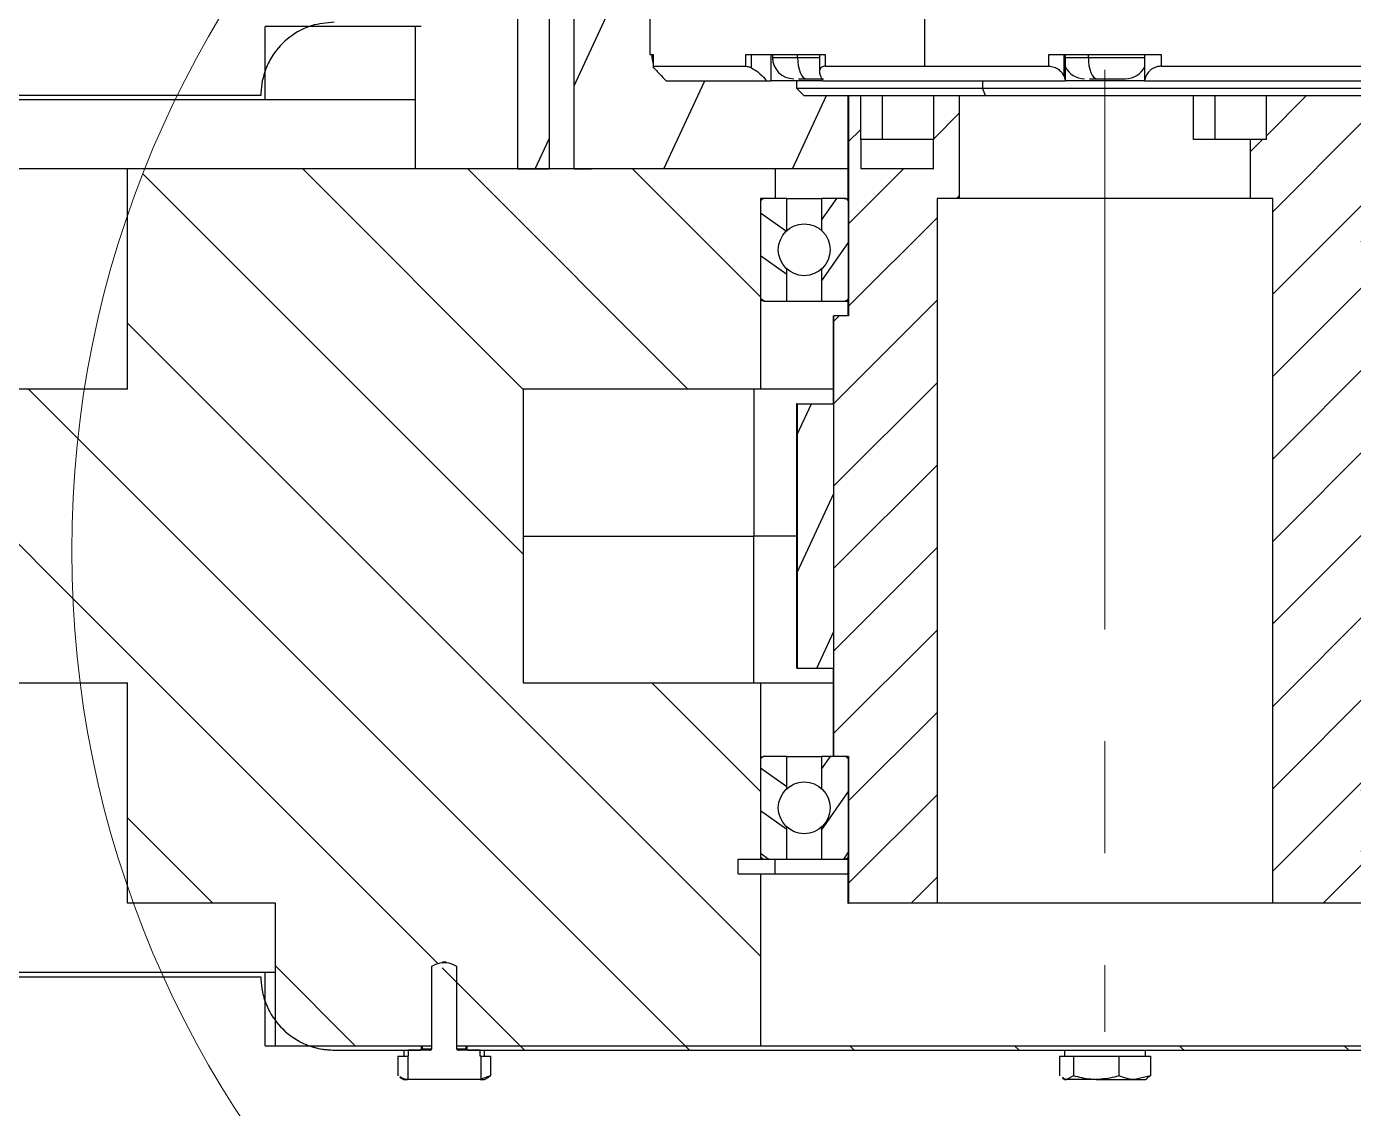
# Model space of a CAD drawing. Header units: millimetres. Extents: x 2 to 1187, y 2 to 839.
# Drawn here: x 305.02 to 341.16, y 383.83 to 413.3 of the extents above; entities that cross this region are included whole.
import ezdxf

# ---------------------------------------------------------------- set-up
doc = ezdxf.new("R2010")
doc.units = ezdxf.units.MM
doc.linetypes.add('CENTERX2', pattern=[20.32, 12.7, -2.54, 2.54, -2.54])
pattern_1 = [(135, (5.2902, -37.6748), (-2.245064, -2.245064), [])]
pattern_2 = [(45, (5.2902, -37.6748), (-1.122532, 1.122532), [])]
pattern_3 = [(145, (5.2902, -37.6748), (-0.5463316, -0.7802423), [])]

# ---------------------------------------------------------------- blocks, each defined once
blk = doc.blocks.new('*U53')
at = {"color": 0, "linetype": 'CENTERX2', "lineweight": 18, "ltscale": 1.2, "transparency": 16777216}
blk.add_line((0, 13.1), (0, -13.1), dxfattribs=at)

msp = doc.modelspace()

# ---------------------------------------------------------------- hatches: boundary and pattern name
h = msp.add_hatch()
h.set_pattern_fill('ANSI31', color=256, angle=20)
h.set_pattern_definition([(65, (5.2902, -37.6748), (-2.877527, 1.341813), [])])
edge = h.paths.add_edge_path()
edge.add_line((348.855946, 420.219205), (348.462604, 420.219205))
edge.add_line((348.462604, 420.219205), (346.672389, 420.219205))
edge.add_line((346.672389, 420.219205), (346.792389, 420.099205))
edge.add_line((346.792389, 420.099205), (346.792389, 414.539205))
edge.add_line((346.792389, 414.539205), (346.672389, 414.419205))
edge.add_line((346.672389, 414.419205), (346.792389, 414.419205))
edge.add_line((346.792389, 414.419205), (346.792389, 412.539205))
edge.add_line((346.792389, 412.539205), (346.732389, 412.539205))
edge.add_line((346.732389, 412.539205), (346.732389, 412.459205))
edge.add_line((346.732389, 412.459205), (346.721245, 412.346053))
edge.add_line((346.721245, 412.346053), (346.700889, 412.270664))
edge.add_line((346.700889, 412.270664), (346.700889, 412.208458))
edge.add_spline(control_points=[(346.697839, 412.219205), (346.69954, 412.217103), (346.703051, 412.212763), (346.680821, 412.18098), (346.64357, 412.135603), (346.578615, 412.062698), (346.477531, 411.955085), (346.388238, 411.864514), (346.343569, 411.819205)], knot_values=[0, 0, 0, 0, 0.121004313, 0.249823004, 0.367458128, 0.500028204, 0.749884152, 1, 1, 1, 1], degree=3, periodic=0)
edge.add_line((346.343569, 411.819205), (345.407251, 411.819205))
edge.add_line((345.407251, 411.819205), (343.607777, 411.819205))
edge.add_line((343.607777, 411.819205), (343.481548, 411.819205))
edge.add_line((343.481548, 411.819205), (342.792389, 411.819205))
edge.add_line((342.792389, 411.819205), (342.792389, 411.619205))
edge.add_line((342.792389, 411.619205), (342.592389, 411.419205))
edge.add_line((342.592389, 411.419205), (341.392389, 411.419205))
edge.add_line((341.392389, 411.419205), (341.392389, 409.419205))
edge.add_line((341.392389, 409.419205), (343.378667, 409.419205))
edge.add_line((343.378667, 409.419205), (348.855946, 409.419205))
edge.add_line((348.855946, 409.419205), (348.855946, 420.219205))
edge = h.paths.add_edge_path()
edge.add_line((325.406111, 409.419205), (327.392389, 409.419205))
edge.add_line((327.392389, 409.419205), (327.392389, 411.419205))
edge.add_line((327.392389, 411.419205), (326.192389, 411.419205))
edge.add_line((326.192389, 411.419205), (325.992389, 411.619205))
edge.add_line((325.992389, 411.619205), (325.992389, 411.819205))
edge.add_line((325.992389, 411.819205), (325.303231, 411.819205))
edge.add_line((325.303231, 411.819205), (325.177002, 411.819205))
edge.add_line((325.177002, 411.819205), (322.44121, 411.819205))
edge.add_spline(control_points=[(322.44121, 411.819205), (322.377913, 411.883658), (322.281444, 411.981889), (322.17271, 412.099138), (322.134828, 412.144158), (322.116727, 412.16567)], knot_values=[0, 0, 0, 0, 0.499087387, 0.760647222, 1, 1, 1, 1], degree=3, periodic=0)
edge.add_spline(control_points=[(322.116727, 412.16567), (322.105086, 412.180733), (322.081849, 412.210801), (322.085245, 412.216408), (322.086939, 412.219205)], knot_values=[0, 0, 0, 0, 0.500983859, 1, 1, 1, 1], degree=3, periodic=0)
edge.add_line((322.078002, 412.219205), (322.083889, 412.219205))
edge.add_line((322.083889, 412.219205), (322.083889, 412.270664))
edge.add_line((322.083889, 412.270664), (322.063534, 412.346053))
edge.add_line((322.063534, 412.346053), (322.052389, 412.459205))
edge.add_line((322.052389, 412.459205), (322.052389, 412.539205))
edge.add_line((322.052389, 412.539205), (321.992389, 412.539205))
edge.add_line((321.992389, 412.539205), (321.992389, 414.419205))
edge.add_line((321.992389, 414.419205), (322.112389, 414.419205))
edge.add_line((322.112389, 414.419205), (321.992389, 414.539205))
edge.add_line((321.992389, 414.539205), (321.992389, 420.099205))
edge.add_line((321.992389, 420.099205), (322.112389, 420.219205))
edge.add_line((322.112389, 420.219205), (321.27996, 420.219205))
edge.add_line((321.27996, 420.219205), (320.322174, 420.219205))
edge.add_line((320.322174, 420.219205), (319.928832, 420.219205))
edge.add_line((319.928832, 420.219205), (319.928832, 409.419205))
edge.add_line((319.928832, 409.419205), (325.406111, 409.419205))
h.paths.add_polyline_path([(318.400104, 409.419205), (319.255946, 409.419205), (319.255946, 420.219205), (318.645792, 420.219205), (318.400104, 420.219205)])
h.paths.add_polyline_path([(349.528832, 409.419205), (350.384675, 409.419205), (350.384675, 413.299205), (350.384675, 420.219205), (350.138987, 420.219205), (349.528832, 420.219205)])
h = msp.add_hatch()
h.set_pattern_fill('ANSI31', color=256, scale=0.5)
h.set_pattern_definition(pattern_2)
h.paths.add_polyline_path([(329.819295, 408.619204), (330.42336, 408.619204), (330.42336, 411.419205), (329.730413, 411.419205), (329.730413, 410.219205), (329.71745, 409.419204), (327.743376, 409.419204), (327.743376, 410.219205), (327.730413, 410.219205), (327.730413, 411.419205), (327.410041, 411.419205), (327.410041, 405.419204), (327.009084, 405.419204), (327.009084, 393.419205), (327.289742, 393.419205), (327.410041, 393.419204), (327.410041, 389.419204), (329.819295, 389.419204)])
h = msp.add_hatch()
h.set_pattern_fill('ANSI31', color=256, scale=0.5)
h.set_pattern_definition(pattern_2)
edge = h.paths.add_edge_path()
edge.add_line((341.775694, 405.419204), (341.374738, 405.419204))
edge.add_line((341.374738, 405.419204), (341.374738, 411.419205))
edge.add_line((341.374738, 411.419205), (338.792606, 411.419205))
edge.add_line((338.792606, 411.419205), (338.792606, 410.219205))
edge.add_line((338.792606, 410.219205), (338.361419, 410.219205))
edge.add_line((338.361419, 410.219205), (338.361419, 408.619204))
edge.add_line((338.361419, 408.619204), (338.965484, 408.619204))
edge.add_line((338.965484, 408.619204), (338.965484, 389.419204))
edge.add_line((338.965484, 389.419204), (341.374738, 389.419204))
edge.add_line((341.374738, 389.419204), (341.374738, 393.419204))
edge.add_line((341.374738, 393.419204), (341.494964, 393.419204))
edge.add_spline(control_points=[(341.494964, 393.419204), (341.494988, 393.419204), (341.495012, 393.419205), (341.495036, 393.419205)], knot_values=[0, 0, 0, 0, 0.000382835, 0.000382835, 0.000382835, 0.000382835], degree=3, periodic=0)
edge.add_line((341.495036, 393.419205), (341.775694, 393.419205))
edge.add_line((341.775694, 393.419205), (341.775694, 405.419204))
h = msp.add_hatch()
h.set_pattern_fill('ANSI31', color=256, angle=90)
h.set_pattern_definition(pattern_1)
edge = h.paths.add_edge_path()
edge.add_line((318.543972, 403.419205), (325.005527, 403.419205))
edge.add_line((325.005527, 403.419205), (325.005526, 408.619205))
edge.add_line((325.005526, 408.619205), (325.406111, 408.619205))
edge.add_line((325.406111, 408.619205), (325.406111, 409.419205))
edge.add_line((325.406111, 409.419205), (308.237923, 409.419205))
edge.add_arc((334.392389, 399.019204), 28.146335, 158.3153676, 161.1134258)
edge.add_line((307.761419, 408.130052), (307.761419, 403.419205))
edge.add_line((307.761419, 403.419205), (306.592099, 403.419205))
edge.add_arc((334.392389, 399.019204), 28.146335, 171.0062974, 180)
edge.add_arc((334.392389, 399.019204), 28.146335, 180, 187.3484275)
edge.add_line((306.477229, 395.419205), (307.761419, 395.419205))
edge.add_line((307.761419, 395.419205), (307.761419, 389.908355))
edge.add_arc((334.392389, 399.019204), 28.146335, 198.8865749, 199.9423557)
edge.add_line((307.933815, 389.419205), (311.79785, 389.419205))
edge.add_line((311.79785, 389.419205), (311.79785, 386.219471))
edge.add_spline(control_points=[(311.79785, 386.219471), (311.823645, 386.184951), (311.990875, 385.975746), (312.290735, 385.727952), (312.601327, 385.579551), (312.710567, 385.539205)], knot_values=[0.40979434, 0.40979434, 0.40979434, 0.40979434, 0.450932041, 0.665431284, 0.776345126, 0.776345126, 0.776345126, 0.776345126], degree=3, periodic=0)
edge.add_line((312.710567, 385.539205), (316.037686, 385.539205))
edge.add_spline(control_points=[(316.335875, 385.649205), (316.278174, 385.636953), (316.180066, 385.61612), (316.091986, 385.569009), (316.055947, 385.548983)], knot_values=[0, 0, 0, 0, 0.551302362, 0.937374149, 0.937374149, 0.937374149, 0.937374149], degree=3, periodic=0)
edge.add_line((316.055947, 385.548983), (316.055947, 387.707005))
edge.add_spline(control_points=[(316.055947, 387.707005), (316.130015, 387.744069), (316.219937, 387.789066), (316.318379, 387.805044), (316.335875, 387.806962)], knot_values=[0, 0, 0, 0, 0.346500869, 0.420665465, 0.420665465, 0.420665465, 0.420665465], degree=3, periodic=0)
edge.add_spline(control_points=[(316.448903, 387.806958), (316.411392, 387.811055), (316.373312, 387.811066), (316.335875, 387.806962)], knot_values=[0.420665465, 0.420665465, 0.420665465, 0.420665465, 0.579350974, 0.579350974, 0.579350974, 0.579350974], degree=3, periodic=0)
edge.add_line((316.335875, 387.806962), (316.335875, 388.638775))
edge.add_line((316.335875, 388.638775), (316.448903, 388.638775))
edge.add_line((316.448903, 388.638775), (316.448903, 387.806958))
edge.add_spline(control_points=[(316.448903, 387.806958), (316.411392, 387.811055), (316.373312, 387.811066), (316.335875, 387.806962)], knot_values=[0.420665465, 0.420665465, 0.420665465, 0.420665465, 0.579350974, 0.579350974, 0.579350974, 0.579350974], degree=3, periodic=0)
edge.add_line((316.335875, 387.806962), (316.335875, 385.649205))
edge.add_spline(control_points=[(316.335875, 385.649205), (316.278174, 385.636953), (316.180066, 385.61612), (316.091986, 385.569009), (316.055947, 385.548983)], knot_values=[0, 0, 0, 0, 0.551302362, 0.937374149, 0.937374149, 0.937374149, 0.937374149], degree=3, periodic=0)
edge.add_line((316.055947, 385.548983), (316.055947, 385.459205))
edge.add_spline(control_points=[(316.055947, 385.459205), (316.055745, 385.456972), (316.055275, 385.451765), (316.050668, 385.443112), (316.041299, 385.433894), (316.023132, 385.423922), (316.004494, 385.419579), (315.991449, 385.419266), (315.988912, 385.419205)], knot_values=[0, 0, 0, 0, 0.078781259, 0.18365009, 0.33797717, 0.538202639, 0.910203355, 1, 1, 1, 1], degree=3, periodic=0)
edge.add_line((315.988912, 385.419205), (315.410965, 385.419205))
edge.add_line((315.410965, 385.419205), (315.410965, 385.259205))
edge.add_line((315.410965, 385.259205), (315.409639, 384.619888))
edge.add_line((315.409639, 384.619888), (315.410965, 384.619205))
edge.add_line((315.410965, 384.619205), (317.373814, 384.619205))
edge.add_line((317.373814, 384.619205), (317.390484, 384.627807))
edge.add_line((317.390484, 384.627807), (317.390484, 385.259205))
edge.add_line((317.390484, 385.259205), (317.373814, 385.259205))
edge.add_line((317.373814, 385.259205), (317.373814, 385.419205))
edge.add_line((317.373814, 385.419205), (351.752629, 385.419205))
edge.add_line((351.752629, 385.419205), (351.792389, 385.450491))
edge.add_line((351.792389, 385.450491), (351.792389, 385.539205))
edge.add_line((351.792389, 385.539205), (343.779252, 385.539205))
edge.add_line((343.779252, 385.539205), (325.005527, 385.539205))
edge.add_line((325.005527, 385.539205), (325.005527, 390.219205))
edge.add_line((325.005527, 390.219205), (324.404737, 390.219205))
edge.add_line((324.404737, 390.219205), (324.404737, 390.619205))
edge.add_line((324.404737, 390.619205), (325.005527, 390.619205))
edge.add_line((325.005527, 390.619205), (325.005527, 395.419205))
edge.add_line((325.005527, 395.419205), (318.543972, 395.419205))
edge.add_line((318.543972, 395.419205), (318.543972, 403.419205))
h = msp.add_hatch()
h.set_pattern_fill('ANSI31', color=256, scale=0.3, angle=100)
h.set_pattern_definition(pattern_3)
edge = h.paths.add_edge_path()
edge.add_line((325.726618, 407.742369), (325.726618, 408.619205))
edge.add_line((325.726618, 408.619205), (325.125697, 408.619205))
edge.add_spline(control_points=[(325.125697, 408.619205), (325.116458, 408.618574), (325.09373, 408.61702), (325.059691, 408.60213), (325.029436, 408.57465), (325.009309, 408.538827), (325.006773, 408.512267), (325.005526, 408.499205)], knot_values=[0, 0, 0, 0, 0.14735042, 0.362488809, 0.57749201, 0.7922244, 1, 1, 1, 1], degree=3, periodic=0)
edge.add_line((325.005526, 408.499205), (325.005526, 405.939205))
edge.add_spline(control_points=[(325.005526, 405.939205), (325.006802, 405.925989), (325.009379, 405.899302), (325.029677, 405.863473), (325.059932, 405.836139), (325.09388, 405.821366), (325.116519, 405.819828), (325.125697, 405.819205)], knot_values=[0, 0, 0, 0, 0.210210867, 0.424470872, 0.638905029, 0.853623757, 1, 1, 1, 1], degree=3, periodic=0)
edge.add_line((325.125697, 405.819205), (325.726618, 405.819205))
edge.add_line((325.726618, 405.819205), (325.726618, 406.696042))
edge.add_arc((326.19994, 407.219205), 0.705502, 180, 227.8634108, ccw=False)
edge.add_arc((326.19994, 407.219205), 0.705502, 132.1365899, 180, ccw=False)
h = msp.add_hatch()
h.set_pattern_fill('ANSI31', color=256, scale=0.3, angle=100)
h.set_pattern_definition(pattern_3)
edge = h.paths.add_edge_path()
edge.add_line((325.726618, 392.542369), (325.726618, 393.419205))
edge.add_line((325.726618, 393.419205), (325.125697, 393.419205))
edge.add_spline(control_points=[(325.125697, 393.419205), (325.123132, 393.419153), (325.107102, 393.41883), (325.077776, 393.411714), (325.043118, 393.38956), (325.017935, 393.357143), (325.006751, 393.325105), (325.005821, 393.305435), (325.005527, 393.299205)], knot_values=[0, 0, 0, 0, 0.040963389, 0.256069426, 0.471135246, 0.685984839, 0.900538675, 1, 1, 1, 1], degree=3, periodic=0)
edge.add_line((325.005527, 393.299205), (325.005527, 390.739205))
edge.add_spline(control_points=[(325.005527, 390.739205), (325.00649, 390.727759), (325.008584, 390.702859), (325.02641, 390.667781), (325.055439, 390.639153), (325.090325, 390.622045), (325.114748, 390.620084), (325.125697, 390.619205)], knot_values=[0, 0, 0, 0, 0.182277411, 0.396539242, 0.610917807, 0.825572748, 1, 1, 1, 1], degree=3, periodic=0)
edge.add_line((325.125697, 390.619205), (325.406111, 390.619205))
edge.add_line((325.406111, 390.619205), (325.726618, 390.619205))
edge.add_line((325.726618, 390.619205), (325.726618, 391.496042))
edge.add_arc((326.199504, 392.019205), 0.70521, 180, 227.8896775, ccw=False)
edge.add_arc((326.199504, 392.019205), 0.70521, 132.1103233, 180, ccw=False)
edge = h.paths.add_edge_path()
edge.add_spline(control_points=[(343.779252, 393.299205), (343.778289, 393.310651), (343.776194, 393.335551), (343.758369, 393.370629), (343.72934, 393.399257), (343.694454, 393.416365), (343.670031, 393.418326), (343.659082, 393.419205)], knot_values=[0, 0, 0, 0, 0.182277411, 0.396539242, 0.610917807, 0.825572748, 1, 1, 1, 1], degree=3, periodic=0)
edge.add_line((343.659082, 393.419205), (343.058161, 393.419205))
edge.add_line((343.058161, 393.419205), (343.058161, 392.542369))
edge.add_arc((342.577274, 392.019205), 0.7106, 0, 47.4111016, ccw=False)
edge.add_arc((342.577274, 392.019205), 0.7106, -47.4111008, 0, ccw=False)
edge.add_line((343.058161, 391.496042), (343.058161, 390.619205))
edge.add_line((343.058161, 390.619205), (343.659082, 390.619205))
edge.add_spline(control_points=[(343.659082, 390.619205), (343.661646, 390.619257), (343.677676, 390.619581), (343.707003, 390.626697), (343.741661, 390.64885), (343.766844, 390.681267), (343.778028, 390.713305), (343.778958, 390.732975), (343.779252, 390.739205)], knot_values=[0, 0, 0, 0, 0.040963389, 0.256069426, 0.471135246, 0.685984839, 0.900538675, 1, 1, 1, 1], degree=3, periodic=0)
edge.add_line((343.779252, 390.739205), (343.779252, 393.299205))
edge = h.paths.add_edge_path()
edge.add_spline(control_points=[(343.779252, 408.499205), (343.779251, 408.49961), (343.779205, 408.513427), (343.775127, 408.535792), (343.759651, 408.567634), (343.735772, 408.594564), (343.699887, 408.61452), (343.672699, 408.619196), (343.659164, 408.619205), (343.659082, 408.619205)], knot_values=[0, 0, 0, 0, 0.00646404, 0.220726391, 0.354381544, 0.569088887, 0.783787391, 0.998697707, 1, 1, 1, 1], degree=3, periodic=0)
edge.add_line((343.659082, 408.619205), (343.378667, 408.619205))
edge.add_line((343.378667, 408.619205), (343.058161, 408.619205))
edge.add_line((343.058161, 408.619205), (343.058161, 407.742369))
edge.add_spline(control_points=[(343.058161, 407.742369), (343.06677, 407.734229), (343.111699, 407.691751), (343.200077, 407.580134), (343.28311, 407.384234), (343.297966, 407.141896), (343.231828, 406.90878), (343.132328, 406.766087), (343.066396, 406.70382), (343.058161, 406.696042)], knot_values=[0, 0, 0, 0, 0.030329124, 0.158265499, 0.361477045, 0.564693323, 0.767817939, 0.970998237, 1, 1, 1, 1], degree=3, periodic=0)
edge.add_line((343.058161, 406.696042), (343.058161, 405.819205))
edge.add_line((343.058161, 405.819205), (343.659082, 405.819205))
edge.add_spline(control_points=[(343.659082, 405.819205), (343.660872, 405.819231), (343.676128, 405.819448), (343.704813, 405.825783), (343.739904, 405.84726), (343.76247, 405.875283), (343.776437, 405.906596), (343.77821, 405.92713), (343.779252, 405.939205)], knot_values=[0, 0, 0, 0, 0.028594626, 0.243665133, 0.458706994, 0.673540688, 0.808028017, 1, 1, 1, 1], degree=3, periodic=0)
edge.add_line((343.779252, 405.939205), (343.779252, 408.499205))
h = msp.add_hatch()
h.set_pattern_fill('ANSI31', color=256, scale=0.3, angle=10)
h.set_pattern_definition([(55, (5.2902, -37.6748), (-0.7802423, 0.5463316), [])])
edge = h.paths.add_edge_path()
edge.add_spline(control_points=[(327.410041, 408.499205), (327.409687, 408.506124), (327.408908, 408.521397), (327.402651, 408.542567), (327.395854, 408.556044), (327.392389, 408.561719)], knot_values=[0, 0, 0, 0, 0.11023435, 0.24333571, 0.348890546, 0.348890546, 0.348890546, 0.348890546], degree=3, periodic=0)
edge.add_spline(control_points=[(327.392389, 408.561719), (327.388819, 408.567566), (327.376766, 408.584032), (327.350079, 408.605548), (327.317434, 408.617732), (327.296854, 408.618827), (327.289742, 408.619205)], knot_values=[0.348890546, 0.348890546, 0.348890546, 0.348890546, 0.457650135, 0.671949246, 0.886628747, 1, 1, 1, 1], degree=3, periodic=0)
edge.add_line((327.289742, 408.619205), (326.688391, 408.619205))
edge.add_line((326.688391, 408.619205), (326.672389, 408.619205))
edge.add_line((326.672389, 408.619205), (326.672389, 407.743156))
edge.add_arc((326.19994, 407.219205), 0.705502, 0, 47.9588332, ccw=False)
edge.add_arc((326.19994, 407.219205), 0.705502, -47.9588325, 0, ccw=False)
edge.add_line((326.672389, 406.695254), (326.672389, 405.819205))
edge.add_line((326.672389, 405.819205), (326.688391, 405.819205))
edge.add_line((326.688391, 405.819205), (327.289742, 405.819205))
edge.add_spline(control_points=[(327.289742, 405.819205), (327.295646, 405.819469), (327.315051, 405.820335), (327.346963, 405.831132), (327.375235, 405.852639), (327.388232, 405.869902), (327.392389, 405.876701)], knot_values=[0, 0, 0, 0, 0.094159238, 0.30946085, 0.524638026, 0.651129442, 0.651129442, 0.651129442, 0.651129442], degree=3, periodic=0)
edge.add_spline(control_points=[(327.392389, 405.876701), (327.39529, 405.881445), (327.401801, 405.893908), (327.40863, 405.914911), (327.40958, 405.931275), (327.410041, 405.939205)], knot_values=[0.651129442, 0.651129442, 0.651129442, 0.651129442, 0.739399062, 0.873704112, 1, 1, 1, 1], degree=3, periodic=0)
edge.add_line((327.410041, 405.939205), (327.410041, 408.499205))
edge = h.paths.add_edge_path()
edge.add_spline(control_points=[(327.410041, 393.299205), (327.409079, 393.310639), (327.40723, 393.332605), (327.398002, 393.35291), (327.392389, 393.361899)], knot_values=[0, 0, 0, 0, 0.181987584, 0.349623294, 0.349623294, 0.349623294, 0.349623294], degree=3, periodic=0)
edge.add_spline(control_points=[(327.392389, 393.361899), (327.390839, 393.364382), (327.381609, 393.37803), (327.360162, 393.399191), (327.325241, 393.416344), (327.30076, 393.418318), (327.28976, 393.419204)], knot_values=[0.349623294, 0.349623294, 0.349623294, 0.349623294, 0.395939279, 0.610105234, 0.824768718, 0.999905639, 0.999905639, 0.999905639, 0.999905639], degree=3, periodic=0)
edge.add_line((327.28976, 393.419204), (327.009084, 393.419204))
edge.add_line((327.009084, 393.419204), (326.688391, 393.419205))
edge.add_line((326.688391, 393.419205), (326.672389, 393.419205))
edge.add_line((326.672389, 393.419205), (326.672389, 392.542369))
edge.add_arc((326.199504, 392.019205), 0.70521, 0, 47.8896775, ccw=False)
edge.add_arc((326.199504, 392.019205), 0.70521, -47.8896767, 0, ccw=False)
edge.add_line((326.672389, 391.496042), (326.672389, 390.619205))
edge.add_line((326.672389, 390.619205), (326.688391, 390.619205))
edge.add_line((326.688391, 390.619205), (327.289742, 390.619205))
edge.add_spline(control_points=[(327.289742, 390.619205), (327.292274, 390.619256), (327.308298, 390.619574), (327.33765, 390.626665), (327.370504, 390.647624), (327.386445, 390.666998), (327.392389, 390.676665)], knot_values=[0, 0, 0, 0, 0.040424929, 0.255830057, 0.471196662, 0.651185786, 0.651185786, 0.651185786, 0.651185786], degree=3, periodic=0)
edge.add_spline(control_points=[(327.392389, 390.676665), (327.393546, 390.678546), (327.401431, 390.692174), (327.408817, 390.713315), (327.409746, 390.732982), (327.410041, 390.739205)], knot_values=[0.651185786, 0.651185786, 0.651185786, 0.651185786, 0.686206885, 0.900696553, 1, 1, 1, 1], degree=3, periodic=0)
edge.add_line((327.410041, 390.739205), (327.410041, 393.299205))
edge = h.paths.add_edge_path()
edge.add_line((342.096388, 393.419205), (341.775694, 393.419205))
edge.add_line((341.775694, 393.419205), (341.775694, 393.419204))
edge.add_line((341.775694, 393.419204), (341.494964, 393.419204))
edge.add_spline(control_points=[(341.494964, 393.419204), (341.492456, 393.419154), (341.476457, 393.41883), (341.447129, 393.411746), (341.414275, 393.390786), (341.398333, 393.371412), (341.392389, 393.361746)], knot_values=[0.000382835, 0.000382835, 0.000382835, 0.000382835, 0.040424929, 0.255830057, 0.471196662, 0.651185786, 0.651185786, 0.651185786, 0.651185786], degree=3, periodic=0)
edge.add_spline(control_points=[(341.392389, 393.361746), (341.391233, 393.359865), (341.383347, 393.346236), (341.375962, 393.325095), (341.375032, 393.305429), (341.374738, 393.299205)], knot_values=[0.651185786, 0.651185786, 0.651185786, 0.651185786, 0.686206885, 0.900696553, 1, 1, 1, 1], degree=3, periodic=0)
edge.add_line((341.374738, 393.299205), (341.374738, 390.739205))
edge.add_spline(control_points=[(341.374738, 390.739205), (341.3757, 390.727772), (341.377548, 390.705806), (341.386777, 390.685501), (341.392389, 390.676512)], knot_values=[0, 0, 0, 0, 0.181987584, 0.349623294, 0.349623294, 0.349623294, 0.349623294], degree=3, periodic=0)
edge.add_spline(control_points=[(341.392389, 390.676512), (341.39394, 390.674028), (341.40317, 390.660381), (341.424616, 390.63922), (341.459543, 390.622063), (341.484031, 390.620091), (341.495036, 390.619205)], knot_values=[0.349623294, 0.349623294, 0.349623294, 0.349623294, 0.395939278, 0.610105234, 0.824768718, 1, 1, 1, 1], degree=3, periodic=0)
edge.add_line((341.495036, 390.619205), (342.096388, 390.619205))
edge.add_line((342.096388, 390.619205), (342.096388, 391.496042))
edge.add_arc((342.577274, 392.019205), 0.7106, 180, 227.4111016, ccw=False)
edge.add_arc((342.577274, 392.019205), 0.7106, 132.5888992, 180, ccw=False)
edge.add_line((342.096388, 392.542369), (342.096388, 393.419205))
edge = h.paths.add_edge_path()
edge.add_line((342.096388, 408.619205), (341.495036, 408.619205))
edge.add_spline(control_points=[(341.495036, 408.619205), (341.494419, 408.619202), (341.480311, 408.619132), (341.457558, 408.614847), (341.425584, 408.599078), (341.405534, 408.580921), (341.394886, 408.565976), (341.392389, 408.561982)], knot_values=[0, 0, 0, 0, 0.009853277, 0.225250954, 0.360858921, 0.575480461, 0.649980713, 0.649980713, 0.649980713, 0.649980713], degree=3, periodic=0)
edge.add_spline(control_points=[(341.392389, 408.561982), (341.387693, 408.554469), (341.378143, 408.534436), (341.376014, 408.512412), (341.374738, 408.499205)], knot_values=[0.649980713, 0.649980713, 0.649980713, 0.649980713, 0.790117649, 1, 1, 1, 1], degree=3, periodic=0)
edge.add_line((341.374738, 408.499205), (341.374738, 405.939205))
edge.add_spline(control_points=[(341.374738, 405.939205), (341.37571, 405.927714), (341.377569, 405.905739), (341.386801, 405.885468), (341.392389, 405.876515)], knot_values=[0, 0, 0, 0, 0.182795403, 0.349568909, 0.349568909, 0.349568909, 0.349568909], degree=3, periodic=0)
edge.add_spline(control_points=[(341.392389, 405.876515), (341.393966, 405.87399), (341.403239, 405.860288), (341.421133, 405.842578), (341.452224, 405.825458), (341.476519, 405.81957), (341.492522, 405.819255), (341.495036, 405.819205)], knot_values=[0.349568909, 0.349568909, 0.349568909, 0.349568909, 0.396620746, 0.610728048, 0.744544264, 0.9598696, 1, 1, 1, 1], degree=3, periodic=0)
edge.add_line((341.495036, 405.819205), (342.096388, 405.819205))
edge.add_line((342.096388, 405.819205), (342.096388, 406.696042))
edge.add_spline(control_points=[(342.096388, 406.696042), (342.057814, 406.73665), (341.964214, 406.835185), (341.876279, 407.037245), (341.854443, 407.278477), (341.90801, 407.483709), (341.995501, 407.638538), (342.063214, 407.708227), (342.096388, 407.742369)], knot_values=[0, 0, 0, 0, 0.142686762, 0.346228369, 0.549360931, 0.752257612, 0.878626598, 1, 1, 1, 1], degree=3, periodic=0)
edge.add_line((342.096388, 407.742369), (342.096388, 408.619205))
h = msp.add_hatch()
h.set_pattern_fill('ANSI31', color=256, angle=90)
h.set_pattern_definition(pattern_1)
h.paths.add_polyline_path([(306.477229, 395.419205, -0.032074556), (306.246055, 399.019204, -0.039262587), (306.592099, 403.419205), (161.638976, 403.419204, -0.036457673), (161.931026, 399.419204, -0.03645767), (161.638976, 395.419204)])
h.paths.add_polyline_path([(173.27282, 353.572761), (191.605092, 353.572761), (191.605092, 380.689596), (173.27282, 380.689596)], flags=9)
h = msp.add_hatch()
h.set_pattern_fill('ANSI31', color=256, scale=0.5, angle=20)
h.set_pattern_definition([(65, (5.2902, -37.6748), (-1.4387636, 0.6709065), [])])
h.paths.add_polyline_path([(326.007093, 395.819205), (327.009084, 395.819205), (327.009084, 403.019205), (326.007093, 403.019205)])

# ---------------------------------------------------------------- linework, layer by layer
at = {"color": 7, "linetype": 'Continuous', "lineweight": 25}
for p, q in [((318.392389, 420.219205), (318.392389, 409.419205)), ((318.400104, 409.419205), (318.400104, 420.219205)), ((319.255946, 420.209205), (319.255946, 409.419205)), ((319.928832, 409.419205), (319.928832, 420.209205)), ((321.992389, 414.419205), (321.992389, 412.539205)), ((329.472071, 414.419205), (329.472071, 412.219205)), ((311.517783, 411.299205), (311.517783, 413.299205)), ((315.765338, 413.299205), (311.517783, 413.299205)), ((315.611557, 409.419205), (315.611557, 413.299205)), ((321.992389, 412.539205), (322.086939, 412.539205)), ((322.052389, 412.539205), (322.052389, 412.459205)), ((322.052389, 412.459205), (322.083889, 412.459205)), ((322.083889, 412.539205), (322.083889, 412.163284)), ((322.086939, 412.539205), (322.086939, 412.219205)), ((324.610405, 412.539205), (326.77184, 412.539205)), ((324.610405, 412.219205), (324.610405, 412.539205)), ((324.767233, 412.171552), (324.767233, 412.539205)), ((325.303231, 411.819205), (325.303231, 412.539205)), ((325.332793, 412.539205), (325.332793, 412.459205)), ((325.332793, 412.459205), (326.020441, 412.459205)), ((326.020441, 412.459205), (326.020441, 412.539205)), ((326.020441, 412.459205), (326.617664, 412.459205)), ((326.617664, 412.539205), (326.617664, 412.06615)), ((326.77184, 412.539205), (326.77184, 412.219205)), ((332.864024, 412.539205), (335.920755, 412.539205)), ((332.864024, 412.219205), (332.864024, 412.539205)), ((333.280488, 411.937543), (333.280488, 412.539205)), ((333.313326, 411.819205), (333.313326, 412.539205)), ((333.313326, 412.459205), (333.940037, 412.459205)), ((333.940037, 412.459205), (333.940037, 412.539205)), ((333.940037, 412.459205), (335.471452, 412.459205)), ((335.471452, 412.539205), (335.471452, 411.819205)), ((335.920755, 412.539205), (335.920755, 412.219205)), ((322.086939, 412.219205), (324.610405, 412.219205)), ((326.77184, 412.219205), (329.472071, 412.219205)), ((329.472071, 412.219205), (332.864024, 412.219205)), ((335.920755, 412.219205), (342.012939, 412.219205)), ((322.44121, 411.819205), (325.177002, 411.819205)), ((325.177002, 411.819205), (325.303231, 411.819205)), ((326.71123, 411.819205), (325.303231, 411.819205)), ((325.992389, 411.819205), (325.992389, 411.619205)), ((326.706257, 411.819205), (333.311043, 411.819205)), ((331.05927, 411.819205), (331.05927, 411.619205)), ((333.313326, 411.819205), (333.311043, 411.819205)), ((334.884421, 411.819205), (333.313326, 411.819205)), ((335.473736, 411.819205), (334.884421, 411.819205)), ((335.473736, 411.819205), (335.471452, 411.819205)), ((335.473736, 411.819205), (342.078522, 411.819205)), ((311.397755, 411.419205), (159.387453, 411.419204)), ((325.992389, 411.619205), (326.192389, 411.419205)), ((325.992389, 411.619205), (331.05927, 411.619205)), ((326.192389, 411.419205), (331.13863, 411.419205)), ((327.392389, 411.419204), (327.392389, 408.558528)), ((327.410041, 411.419204), (327.410041, 405.419204)), ((327.730413, 411.419205), (327.730413, 410.219205)), ((328.333613, 410.219205), (328.333613, 411.419205)), ((329.730413, 410.219205), (329.730413, 411.419205)), ((330.42336, 411.419204), (330.42336, 408.619204)), ((331.13863, 411.419205), (331.05927, 411.619205)), ((331.05927, 411.619205), (342.792389, 411.619205)), ((331.13863, 411.419205), (342.592389, 411.419205)), ((336.792606, 411.419205), (336.792606, 410.219205)), ((337.395806, 410.219205), (337.395806, 411.419205)), ((338.792606, 410.219205), (338.792606, 411.419205)), ((311.517783, 411.299205), (159.267429, 411.299204)), ((315.611557, 411.299205), (311.517783, 411.299205)), ((328.333613, 410.219205), (327.730413, 410.219205)), ((327.743376, 410.219205), (327.743376, 409.419204)), ((329.730413, 410.219205), (328.333613, 410.219205)), ((329.71745, 409.419204), (329.71745, 410.219205)), ((337.395806, 410.219205), (336.792606, 410.219205)), ((338.792606, 410.219205), (337.395806, 410.219205)), ((338.361419, 408.619204), (338.361419, 410.219205)), ((307.761419, 409.419205), (303.792389, 409.419205)), ((307.761419, 403.419205), (307.761419, 409.419205)), ((325.406111, 409.419205), (307.761419, 409.419205)), ((318.400104, 409.419205), (319.255946, 409.419205)), ((319.928832, 409.419205), (320.401207, 409.419205)), ((325.406111, 409.419205), (325.406111, 408.619205)), ((327.392389, 409.419205), (325.406111, 409.419205)), ((329.71745, 409.419204), (327.743376, 409.419204)), ((325.406111, 408.619205), (325.005526, 408.619205)), ((325.005526, 408.619205), (325.005527, 403.419205)), ((325.005526, 408.499205), (325.005526, 405.939205)), ((325.726618, 408.619205), (325.125697, 408.619205)), ((325.726618, 407.742369), (325.726618, 408.619205)), ((325.726618, 408.619205), (326.672389, 408.619205)), ((326.672389, 408.619205), (326.672389, 407.743156)), ((326.688391, 408.619205), (326.672389, 408.619205)), ((327.289742, 408.619205), (326.688391, 408.619205)), ((327.289742, 408.619205), (327.392389, 408.619205)), ((327.410041, 405.939205), (327.410041, 408.499205)), ((330.42336, 408.619204), (329.819295, 408.619204)), ((329.819295, 408.619204), (329.819295, 389.419204)), ((338.361419, 408.619204), (330.42336, 408.619204)), ((338.965484, 408.619204), (338.361419, 408.619204)), ((338.965484, 389.419204), (338.965484, 408.619204)), ((325.726618, 405.819205), (325.726618, 406.696042)), ((326.672389, 406.695254), (326.672389, 405.819205)), ((325.125697, 405.819205), (325.112389, 405.819205)), ((325.125697, 405.819205), (325.726618, 405.819205)), ((325.726618, 405.819205), (326.672389, 405.819205)), ((326.688391, 405.819205), (326.672389, 405.819205)), ((326.688391, 405.819205), (327.289742, 405.819205)), ((327.289742, 405.819205), (327.392389, 405.819205)), ((327.392389, 405.879662), (327.392389, 405.419204)), ((326.992389, 405.419204), (326.992389, 403.019205)), ((326.992389, 405.419204), (327.009084, 405.419204)), ((327.009084, 393.419204), (327.009084, 405.419204)), ((327.410041, 405.419204), (327.009084, 405.419204)), ((307.761419, 403.419205), (161.02336, 403.419204)), ((325.005527, 403.419205), (318.543972, 403.419205)), ((318.543972, 403.419205), (318.543972, 395.419205)), ((324.825089, 403.419205), (324.825089, 399.419205)), ((326.992389, 403.419205), (325.005527, 403.419205)), ((325.992389, 403.019205), (325.992389, 395.819205)), ((326.007093, 403.019205), (325.992389, 403.019205)), ((326.007093, 403.019205), (326.007093, 395.819205)), ((326.007093, 403.019205), (327.009084, 403.019205)), ((318.543972, 399.419205), (324.825089, 399.419205)), ((318.543972, 399.419205), (324.825089, 399.419205)), ((325.992389, 399.419205), (324.825089, 399.419205)), ((324.825089, 395.419205), (324.825089, 399.419205)), ((326.007093, 395.819205), (325.992389, 395.819205)), ((326.007093, 395.819205), (327.009084, 395.819205)), ((326.992389, 395.819205), (326.992389, 393.419204)), ((161.02336, 395.419204), (307.761419, 395.419205)), ((307.761419, 389.419205), (307.761419, 395.419205)), ((318.543972, 395.419205), (325.005527, 395.419205)), ((325.005527, 395.419205), (325.005527, 390.619205)), ((325.005527, 395.419205), (326.992389, 395.419205)), ((325.005527, 393.299205), (325.005527, 390.739205)), ((325.125697, 393.419205), (325.112389, 393.419205)), ((325.726618, 393.419205), (325.125697, 393.419205)), ((325.726618, 392.542369), (325.726618, 393.419205)), ((325.726618, 393.419205), (326.672389, 393.419205)), ((326.672389, 393.419205), (326.672389, 392.542369)), ((326.688391, 393.419205), (326.672389, 393.419205)), ((327.289742, 393.419205), (326.688391, 393.419205)), ((327.410041, 393.419204), (327.009084, 393.419204)), ((327.392389, 393.419204), (327.392389, 393.359134)), ((327.410041, 393.419204), (327.410041, 389.419204)), ((327.410041, 390.739205), (327.410041, 393.299205)), ((325.726618, 390.619205), (325.726618, 391.496042)), ((326.672389, 391.496042), (326.672389, 390.619205)), ((324.404737, 390.219205), (324.404737, 390.619205)), ((324.404737, 390.619205), (325.406111, 390.619205)), ((324.404737, 390.619205), (325.005527, 390.619205)), ((325.125697, 390.619205), (325.726618, 390.619205)), ((325.406111, 390.219205), (325.406111, 390.619205)), ((325.726618, 390.619205), (326.672389, 390.619205)), ((326.688391, 390.619205), (326.672389, 390.619205)), ((326.688391, 390.619205), (327.289742, 390.619205)), ((327.289742, 390.619205), (327.392389, 390.619205)), ((327.392389, 390.678154), (327.392389, 389.419204)), ((324.404737, 390.219205), (325.406111, 390.219205)), ((324.404737, 390.219205), (325.005527, 390.219205)), ((325.005527, 390.219205), (325.005527, 385.539205)), ((325.406111, 390.219205), (327.392389, 390.219205)), ((311.79785, 389.419205), (307.761419, 389.419205)), ((311.792389, 389.419205), (311.792389, 385.539205)), ((311.79785, 385.539205), (311.79785, 389.419205)), ((327.392389, 389.419204), (327.410041, 389.419204)), ((329.819295, 389.419204), (327.410041, 389.419204)), ((338.965484, 389.419204), (329.819295, 389.419204)), ((341.374738, 389.419204), (338.965484, 389.419204)), ((159.267429, 387.539204), (311.517784, 387.539205)), ((311.517784, 385.539205), (311.517784, 387.539205)), ((311.517784, 387.539205), (311.792389, 387.539205)), ((316.055947, 385.459205), (316.055947, 387.707005)), ((316.448903, 387.819205), (316.342766, 387.819205)), ((316.448903, 387.806958), (316.448903, 387.819205)), ((316.728832, 387.707005), (316.728832, 385.459205)), ((159.387453, 387.419204), (311.397755, 387.419205)), ((311.517784, 385.539205), (315.765338, 385.539205)), ((311.79785, 385.539205), (316.038421, 385.539205)), ((313.398267, 385.419205), (315.752629, 385.419205)), ((315.292389, 385.419205), (315.292389, 385.259205)), ((315.410965, 385.419205), (315.410965, 385.259205)), ((315.988912, 385.419205), (315.410965, 385.419205)), ((315.765338, 385.429205), (315.752629, 385.419205)), ((315.765338, 385.539205), (315.765338, 385.429205)), ((315.765338, 385.429205), (315.778847, 385.429205)), ((315.792389, 385.539205), (315.792389, 385.459205)), ((315.792389, 385.459205), (316.055947, 385.459205)), ((316.728832, 385.459205), (316.992389, 385.459205)), ((316.746358, 385.539205), (325.005527, 385.539205)), ((317.373814, 385.419205), (316.795867, 385.419205)), ((316.992389, 385.459205), (316.992389, 385.539205)), ((317.005932, 385.429205), (317.024772, 385.429205)), ((317.019441, 385.539205), (351.765338, 385.539205)), ((317.019441, 385.429205), (317.019441, 385.539205)), ((317.03215, 385.419205), (317.019441, 385.429205)), ((317.03215, 385.419205), (351.752629, 385.419205)), ((317.373814, 385.259205), (317.373814, 385.419205)), ((317.492389, 385.259205), (317.492389, 385.419205)), ((333.292389, 385.419205), (333.292389, 385.259205)), ((335.492389, 385.259205), (335.492389, 385.419205)), ((315.128808, 385.259205), (315.128808, 384.717453)), ((315.128808, 385.259205), (315.388753, 385.259205)), ((315.388753, 385.259205), (315.409639, 385.259205)), ((315.409639, 384.619888), (315.409639, 385.259205)), ((315.410965, 385.259205), (315.409639, 385.259205)), ((317.390484, 385.259205), (317.373814, 385.259205)), ((317.390484, 385.259205), (317.390484, 384.627807)), ((317.390484, 385.259205), (317.655971, 385.259205)), ((317.655971, 385.259205), (317.655971, 384.717453)), ((333.152607, 385.259205), (333.152607, 384.717453)), ((333.152607, 385.259205), (333.342965, 385.259205)), ((333.342965, 385.259205), (333.533322, 385.259205)), ((333.533322, 385.259205), (333.533322, 384.717453)), ((333.533322, 385.259205), (334.153213, 385.259205)), ((334.153213, 385.259205), (334.773104, 385.259205)), ((334.773104, 385.259205), (334.773104, 384.717453)), ((334.773104, 385.259205), (335.202638, 385.259205)), ((335.202638, 385.259205), (335.632172, 385.259205)), ((335.632172, 385.259205), (335.632172, 384.717453)), ((315.18046, 384.683827), (315.292389, 384.619205)), ((315.292389, 384.619205), (315.388753, 384.619205)), ((315.409639, 384.619888), (315.388753, 384.619205)), ((315.410965, 384.619205), (315.388753, 384.619205)), ((315.409639, 384.619888), (315.410965, 384.619205)), ((317.373814, 384.619205), (315.410965, 384.619205)), ((317.373814, 384.619205), (317.390484, 384.627807)), ((317.373814, 384.619205), (317.492389, 384.619205)), ((317.655971, 384.717453), (317.390484, 384.627807)), ((317.492389, 384.619205), (317.604319, 384.683827)), ((317.598363, 384.694142), (317.655971, 384.717453)), ((333.230813, 384.654756), (333.292389, 384.619205)), ((333.292389, 384.619205), (333.342965, 384.619205)), ((333.533322, 384.717453), (333.342965, 384.619205)), ((334.153213, 384.619205), (333.342965, 384.619205)), ((334.153213, 384.619205), (335.202638, 384.619205)), ((335.632172, 384.717453), (335.202638, 384.619205)), ((335.202638, 384.619205), (335.492389, 384.619205)), ((335.492389, 384.619205), (335.553966, 384.654757)), ((335.545438, 384.669527), (335.632172, 384.717453))]:
    msp.add_line(p, q, dxfattribs=at)
at = {"color": 7, "linetype": 'Continuous', "lineweight": 25, "flags": 128}
for points in [[(322.052389, 412.459205), (322.063534, 412.346053), (322.083889, 412.270664)], [(326.020441, 412.459205), (326.024864, 412.346053), (326.03796, 412.237249), (326.059228, 412.136974), (326.087849, 412.049083), (326.122724, 411.976953), (326.162513, 411.923355), (326.205687, 411.89035), (326.250585, 411.879205)], [(333.940037, 412.459205), (333.94446, 412.346053), (333.957556, 412.237249), (333.978824, 412.136974), (334.007445, 412.049083), (334.04232, 411.976953), (334.082109, 411.923355), (334.125283, 411.89035), (334.170181, 411.879205)], [(312.710041, 385.539205), (313.002209, 385.457634), (313.392389, 385.419205)]]:
    msp.add_lwpolyline(points, dxfattribs=at)
at = {"color": 7, "linetype": 'Continuous', "lineweight": 18}
msp.add_circle((334.392389, 399.019204), 28.146335, dxfattribs=at)
for centre, radius in [((326.19994, 407.219205), 0.705502), ((326.199504, 392.019205), 0.70521)]:
    msp.add_circle(centre, radius)
at = {"color": 7, "linetype": 'Continuous', "lineweight": 25}
for centre, radius, start, end in [((325.912793, 412.459205), 0.58, 180.0000004, 270.0000004), ((333.832389, 412.459205), 0.58, 206.4997341, 270.0000004), ((334.952389, 412.459205), 0.58, 270.0000004, 333.5002667), ((325.112389, 408.499205), 0.12, 90.0000004, 152.9391166), ((325.112389, 405.939205), 0.12, 207.0608842, 270.0000004), ((325.112389, 393.299205), 0.12, 90.0000004, 152.9391166), ((325.112389, 390.739205), 0.12, 207.0608842, 270.0000004), ((315.752389, 385.459205), 0.04, 270.0000004, 0.0000004), ((317.032389, 385.459205), 0.04, 180.0000004, 270.0000004)]:
    msp.add_arc(centre, radius, start, end, dxfattribs=at)
for points, knots in [([(313.398266, 413.419205), (313.188511, 413.399913), (312.753899, 413.359939), (312.161115, 413.036904), (311.752177, 412.600533), (311.481581, 412.074697), (311.400623, 411.687428), (311.397993, 411.441442), (311.397755, 411.419205)], [0, 0, 0, 0, 0.200307671, 0.415035498, 0.629723847, 0.764104057, 0.97867514, 1, 1, 1, 1]), ([(322.086939, 412.219205), (322.085245, 412.216408), (322.081849, 412.210801), (322.105086, 412.180733), (322.116727, 412.16567)], [0, 0, 0, 0, 0.499016141, 1, 1, 1, 1]), ([(322.116727, 412.16567), (322.134828, 412.144158), (322.17271, 412.099138), (322.281444, 411.981889), (322.377913, 411.883658), (322.44121, 411.819205)], [0, 0, 0, 0, 0.239352778, 0.500912613, 1, 1, 1, 1]), ([(324.610405, 412.219205), (324.632868, 412.216951), (324.679455, 412.212277), (324.737287, 412.185445), (324.767233, 412.171552)], [0, 0, 0, 0, 0.482184361, 1, 1, 1, 1]), ([(324.767233, 412.171552), (324.802843, 412.151168), (324.881159, 412.106338), (325.030942, 411.98761), (325.119661, 411.885319), (325.177002, 411.819205)], [0, 0, 0, 0, 0.2277375289, 0.5008634518, 1, 1, 1, 1]), ([(326.77184, 412.219205), (326.75268, 412.217855), (326.713745, 412.215112), (326.656362, 412.186505), (326.617379, 412.125642), (326.614, 412.031401), (326.638341, 411.961004), (326.650502, 411.925832)], [0, 0, 0, 0, 0.123244879, 0.250460407, 0.49962757, 0.750000922, 1, 1, 1, 1]), ([(332.864024, 412.219205), (332.88856, 412.217905), (332.938637, 412.215251), (333.034933, 412.188329), (333.138457, 412.130149), (333.228959, 412.039612), (333.263314, 411.971562), (333.280488, 411.937543)], [0, 0, 0, 0, 0.122698386, 0.250428564, 0.499647495, 0.74987654, 1, 1, 1, 1]), ([(335.920755, 412.219205), (335.888629, 412.21695), (335.824397, 412.21244), (335.735784, 412.18021), (335.658784, 412.135293), (335.575387, 412.062105), (335.501307, 411.955105), (335.482929, 411.864521), (335.473736, 411.819205)], [0, 0, 0, 0, 0.124930824, 0.249781575, 0.370552973, 0.500022265, 0.749881181, 1, 1, 1, 1]), ([(326.047907, 411.879205), (326.068993, 411.879205), (326.121855, 411.879205), (326.202255, 411.879205), (326.250585, 411.879205)], [0, 0, 0, 0, 0.398882727, 1, 1, 1, 1]), ([(326.250585, 411.879205), (326.300828, 411.879205), (326.414623, 411.879205), (326.583679, 411.879205), (326.683712, 411.879205), (326.722776, 411.879205)], [0, 0, 0, 0, 0.325167796, 0.736476139, 1, 1, 1, 1]), ([(326.650502, 411.925832), (326.659294, 411.906105), (326.675022, 411.870815), (326.696697, 411.835), (326.706257, 411.819205)], [0, 0, 0, 0, 0.558979551, 1, 1, 1, 1]), ([(333.280488, 411.937543), (333.288581, 411.915691), (333.303063, 411.876588), (333.3086, 411.83677), (333.311043, 411.819205)], [0, 0, 0, 0, 0.558856236, 1, 1, 1, 1]), ([(333.967503, 411.879205), (333.988589, 411.879205), (334.041451, 411.879205), (334.121851, 411.879205), (334.170181, 411.879205)], [0, 0, 0, 0, 0.398882727, 1, 1, 1, 1]), ([(334.170181, 411.879205), (334.220529, 411.879205), (334.334563, 411.879205), (334.51205, 411.879205), (334.678862, 411.879205), (334.816684, 411.879205), (334.912824, 411.879205), (334.956728, 411.879205), (334.948926, 411.879205), (334.947527, 411.879205)], [0, 0, 0, 0, 0.143950954, 0.326036108, 0.469987061, 0.62873933, 0.796078915, 0.9634185, 1, 1, 1, 1]), ([(325.125697, 408.619205), (325.116458, 408.618574), (325.09373, 408.61702), (325.059691, 408.60213), (325.029436, 408.57465), (325.009309, 408.538827), (325.006773, 408.512267), (325.005526, 408.499205)], [0, 0, 0, 0, 0.14735042, 0.362488809, 0.57749201, 0.7922244, 1, 1, 1, 1]), ([(327.410041, 408.499205), (327.409687, 408.506124), (327.408908, 408.521397), (327.4007, 408.549167), (327.382005, 408.579808), (327.350079, 408.605548), (327.317434, 408.617732), (327.296854, 408.618827), (327.289742, 408.619205)], [0, 0, 0, 0, 0.11023435, 0.24333571, 0.457650135, 0.671949246, 0.886628747, 1, 1, 1, 1]), ([(325.005526, 405.939205), (325.006802, 405.925989), (325.009379, 405.899302), (325.029677, 405.863473), (325.059932, 405.836139), (325.09388, 405.821366), (325.116519, 405.819828), (325.125697, 405.819205)], [0, 0, 0, 0, 0.210210867, 0.424470872, 0.638905029, 0.853623757, 1, 1, 1, 1]), ([(327.289742, 405.819205), (327.295646, 405.819469), (327.315051, 405.820335), (327.346963, 405.831132), (327.379715, 405.856047), (327.399326, 405.886293), (327.40863, 405.914911), (327.40958, 405.931275), (327.410041, 405.939205)], [0, 0, 0, 0, 0.0941592376, 0.3094608496, 0.524638026, 0.7393990622, 0.8737041119, 1, 1, 1, 1]), ([(325.125697, 393.419205), (325.123132, 393.419153), (325.107102, 393.41883), (325.077776, 393.411714), (325.043118, 393.38956), (325.017935, 393.357143), (325.006751, 393.325105), (325.005821, 393.305435), (325.005527, 393.299205)], [0, 0, 0, 0, 0.040963389, 0.256069426, 0.471135246, 0.685984839, 0.900538675, 1, 1, 1, 1]), ([(327.410041, 393.299205), (327.409079, 393.310639), (327.406986, 393.335515), (327.389175, 393.370564), (327.360162, 393.399191), (327.325235, 393.416347), (327.300748, 393.418319), (327.289742, 393.419205)], [0, 0, 0, 0, 0.1819875844, 0.3959392785, 0.6101052337, 0.8247687181, 1, 1, 1, 1]), ([(325.005527, 390.739205), (325.00649, 390.727759), (325.008584, 390.702859), (325.02641, 390.667781), (325.055439, 390.639153), (325.090325, 390.622045), (325.114748, 390.620084), (325.125697, 390.619205)], [0, 0, 0, 0, 0.182277411, 0.396539242, 0.610917807, 0.825572748, 1, 1, 1, 1]), ([(327.289742, 390.619205), (327.292274, 390.619256), (327.308298, 390.619574), (327.33765, 390.626665), (327.372388, 390.648826), (327.397621, 390.681266), (327.408817, 390.713315), (327.409746, 390.732982), (327.410041, 390.739205)], [0, 0, 0, 0, 0.040424929, 0.255830057, 0.471196662, 0.686206885, 0.900696553, 1, 1, 1, 1]), ([(316.055947, 387.707005), (316.130015, 387.744069), (316.257619, 387.807922), (316.477241, 387.816142), (316.625495, 387.762836), (316.709231, 387.717595), (316.728832, 387.707005)], [0, 0, 0, 0, 0.3465008694, 0.5969450282, 0.9056518608, 1, 1, 1, 1]), ([(311.397755, 387.419205), (311.402822, 387.312368), (311.414535, 387.065375), (311.54324, 386.608184), (311.849054, 386.092942), (312.375504, 385.657902), (312.923412, 385.445967), (313.272886, 385.426271), (313.398267, 385.419205)], [0, 0, 0, 0, 0.102269056, 0.23643137, 0.450932041, 0.665431284, 0.879966926, 1, 1, 1, 1]), ([(315.988912, 385.419205), (315.991449, 385.419266), (316.004494, 385.419579), (316.023132, 385.423922), (316.041299, 385.433894), (316.050668, 385.443112), (316.055275, 385.451765), (316.055745, 385.456972), (316.055947, 385.459205)], [0, 0, 0, 0, 0.089796645, 0.461797361, 0.66202283, 0.81634991, 0.921218741, 1, 1, 1, 1]), ([(316.728832, 385.459205), (316.729117, 385.456559), (316.729753, 385.450649), (316.735564, 385.441199), (316.748003, 385.430513), (316.768966, 385.421306), (316.786486, 385.419938), (316.795867, 385.419205)], [0, 0, 0, 0, 0.093302036, 0.208398659, 0.381103478, 0.66862357, 1, 1, 1, 1]), ([(315.388753, 384.619205), (315.382594, 384.61928), (315.314277, 384.620115), (315.247329, 384.658876), (315.186416, 384.694142)], [0, 0, 0, 0, 0.090147163, 1, 1, 1, 1]), ([(333.342965, 384.619205), (333.338454, 384.619236), (333.303475, 384.619476), (333.269197, 384.646227), (333.239341, 384.669527)], [0, 0, 0, 0, 0.128968498, 1, 1, 1, 1]), ([(334.153213, 384.619205), (334.105537, 384.620247), (333.895793, 384.624832), (333.691318, 384.677081), (333.533322, 384.717453)], [0, 0, 0, 0, 0.227309053, 1, 1, 1, 1]), ([(334.773104, 384.717453), (334.731689, 384.705551), (334.529873, 384.647554), (334.320009, 384.631759), (334.153213, 384.619205)], [0, 0, 0, 0, 0.205216746, 1, 1, 1, 1]), ([(335.202638, 384.619205), (335.192463, 384.619303), (335.047414, 384.6207), (334.905274, 384.670835), (334.773104, 384.717453)], [0, 0, 0, 0, 0.070150268, 1, 1, 1, 1])]:
    msp.add_open_spline(points, degree=3, knots=knots, dxfattribs=at)
msp.add_open_spline([(316.746358, 385.539205), (316.740517, 385.542315), (316.734676, 385.545424), (316.728832, 385.548524)], degree=3, dxfattribs=at)

# ---------------------------------------------------------------- block references
at = {"color": 7, "linetype": 'CENTERX2', "lineweight": 18, "ltscale": 1.2}
msp.add_blockref('*U53', (334.392389, 399.019204), dxfattribs=at)

doc.saveas('drawing.dxf')
